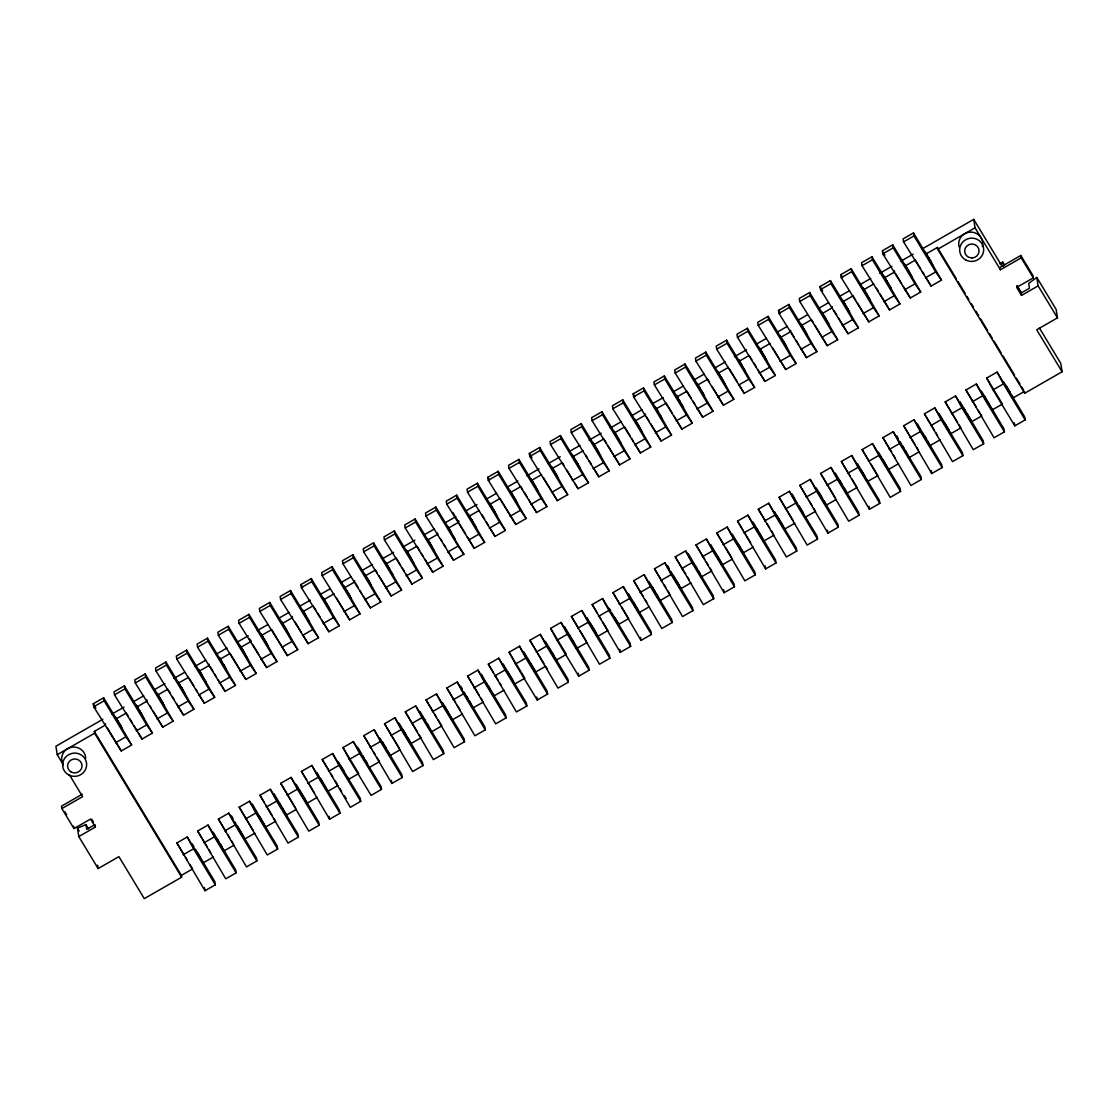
<?xml version="1.0" encoding="UTF-8"?>
<svg xmlns="http://www.w3.org/2000/svg" width="1118" height="1118" viewBox="0 0 1118 1118"><rect width="100%" height="100%" fill="white"/><g stroke="black" fill="none" stroke-linecap="round" stroke-linejoin="round"><path stroke-width="1.5" d="M458.771 520.876L458.548 522.316L448.164 528.283L463.886 554.276L453.503 560.244L425.972 516.055L425.497 513.036L435.88 507.083L455.222 539.072M121.275 726.532L115.643 717.197L131.644 744.993L121.261 750.961L93.73 706.772L93.255 703.767L103.639 697.8L122.183 728.461M143.747 717.882L124.405 685.879L114.022 691.846L114.497 694.851L142.028 739.04L152.411 733.073L136.396 705.276L138.017 707.946M164.514 705.961L145.172 673.958L134.789 679.926L135.264 682.93L162.781 727.119L173.164 721.152L157.163 693.356L162.809 702.691M185.281 694.04L165.939 662.038L155.556 668.005L156.031 671.01L183.548 715.199L193.931 709.231L177.93 681.435M206.047 682.12L186.706 650.117L176.323 656.084L176.798 659.089L204.314 703.278L214.698 697.325L198.697 669.514L201.925 674.853M226.004 668.857L207.473 638.196L197.089 644.164L197.565 647.168L225.081 691.357L235.465 685.404L219.463 657.594L221.881 661.59M247.581 658.278L228.226 626.276L217.842 632.243L218.331 635.248L245.848 679.437L256.232 673.483L240.23 645.673L244.255 652.339M268.334 646.358L248.993 614.355L238.609 620.322L239.084 623.341L266.615 667.516L276.998 661.563L260.997 633.752L266.629 643.088M289.101 634.437L269.759 602.434L259.376 608.402L259.851 611.42L287.382 655.595L297.765 649.642L281.75 621.832L283.371 624.501M309.071 621.189L290.526 590.528L280.143 596.481L280.618 599.5L308.149 643.675L318.518 637.721L302.517 609.911L305.745 615.249M323.284 597.99L339.285 625.801L328.902 631.754L301.385 587.579L300.91 584.56L311.293 578.607L323.382 598.591M351.401 598.675L332.06 566.686L321.677 572.64L322.152 575.658L349.668 619.833L360.052 613.88L344.051 586.07M371.358 585.427L352.827 554.766L342.443 560.719L342.919 563.738L370.435 607.913L380.819 601.959L364.817 574.149M392.935 574.834L373.58 542.845L363.21 548.798L363.685 551.817L391.202 595.992L401.586 590.038L385.584 562.228L389.609 568.894M413.702 562.913L394.347 530.924L383.963 536.878L384.452 539.896L411.969 584.071L422.352 578.118L406.351 550.308L411.983 559.643M434.455 550.992L415.113 519.004L404.73 524.957L405.205 527.976L432.736 572.164L443.119 566.197L427.118 538.401L431.953 546.395M468.735 515.16L456.647 495.162L446.264 501.116L446.739 504.134L474.256 548.323L484.639 542.356L468.638 514.559M496.755 515.23L477.414 483.242L467.031 489.195L467.506 492.213L495.022 536.402L505.406 530.435L489.404 502.639M512.589 494.715L510.171 490.718L526.173 518.514L515.789 524.482L488.273 480.293L487.797 477.274L498.181 471.321L517.522 503.31M538.289 491.389L518.948 459.4L508.564 465.368L509.039 468.372L536.556 512.561L546.94 506.594L530.938 478.797L535.774 486.791M557.337 476.212L551.705 466.877L567.706 494.673L557.323 500.64L529.806 456.451L529.317 453.447L539.701 447.479L558.245 478.141M579.823 467.562L560.467 435.559L550.084 441.526L550.573 444.531L578.09 488.72L588.473 482.752L572.472 454.956L574.079 457.625M600.576 455.641L581.234 423.638L570.851 429.605L571.326 432.61L598.857 476.799L609.24 470.832L593.225 443.035L598.871 452.371M621.342 443.72L602.001 411.717L591.618 417.685L592.093 420.689L619.624 464.878L630.007 458.911L613.992 431.115M642.109 431.8L622.768 399.797L612.385 405.764L612.86 408.769L640.376 452.958L650.76 447.004L634.758 419.194L640.404 428.529M657.943 411.27L655.525 407.273L671.527 435.084L661.143 441.037L633.626 396.848L633.151 393.843L643.535 387.876L662.066 418.537M683.545 407.357L664.302 375.955L653.918 381.923L654.393 384.927L681.91 429.116L692.294 423.163L676.292 395.353L680.317 402.019M704.312 395.437L685.054 364.035L674.685 370.002L675.16 373.021L702.677 417.196L713.06 411.242L697.059 383.432L702.705 392.767M717.91 372.112L705.821 352.114L695.438 358.081L695.927 361.1L723.444 405.275L733.827 399.322L717.826 371.511L719.433 374.181M745.133 370.869L726.588 340.207L716.205 346.161L716.68 349.179L744.211 393.354L754.594 387.401L738.593 359.591L741.807 364.929M759.443 348.271L747.355 328.287L736.972 334.24L737.447 337.259L764.978 381.434L775.361 375.48L759.346 347.67M787.463 348.355L768.122 316.366L757.738 322.319L758.214 325.338L785.744 369.513L796.114 363.56L780.112 335.749M800.879 323.829L816.881 351.639L806.497 357.592L778.98 313.417L778.505 310.399L788.889 304.445L807.42 335.107M828.899 323.913L809.656 292.525L799.272 298.478L799.747 301.497L827.264 345.672L837.648 339.718L821.646 311.908L826.481 319.916M848.059 309.323L842.413 299.987L858.414 327.798L848.031 333.751L820.514 289.576L820.039 286.557L830.422 280.604L849.666 311.992M867.205 294.747L863.18 288.081L879.181 315.877L868.798 321.844L841.281 277.655L840.792 274.637L851.175 268.683L863.278 288.682M891.2 288.151L871.942 256.763L861.559 262.716L862.048 265.735L889.565 309.924L899.948 303.956L883.947 276.16L887.161 281.484M904.797 264.84L892.709 244.842L882.326 250.795L882.801 253.814L910.331 298.003L920.715 292.036L904.7 264.239M932.817 264.91L913.476 232.921L903.092 238.875L903.568 241.893L931.098 286.082L941.482 280.115L925.466 252.319M93.73 706.772L104.114 700.818L103.639 697.8M114.497 694.851L124.881 688.898L124.405 685.879M135.264 682.93L145.647 676.977L145.172 673.958M156.031 671.01L166.414 665.056L165.939 662.038M176.798 659.089L187.181 653.136L186.706 650.117M197.565 647.168L207.948 641.215L207.473 638.196M218.331 635.248L228.715 629.294L228.226 626.276M239.084 623.341L249.468 617.374L248.993 614.355M259.851 611.42L270.235 605.453L269.759 602.434M280.618 599.5L291.001 593.532L290.526 590.528M301.385 587.579L311.768 581.612L311.293 578.607M322.152 575.658L332.535 569.691L332.06 566.686M342.919 563.738L353.302 557.77L352.827 554.766M363.685 551.817L374.069 545.85L373.58 542.845M384.452 539.896L394.822 533.929L394.347 530.924M405.205 527.976L415.589 522.008L415.113 519.004M425.972 516.055L436.355 510.087L435.88 507.083M446.739 504.134L457.122 498.181L456.647 495.162M467.506 492.213L477.889 486.26L477.414 483.242M488.273 480.293L498.656 474.339L498.181 471.321M509.039 468.372L519.423 462.419L518.948 459.4M529.806 456.451L540.19 450.498L539.701 447.479M550.573 444.531L560.943 438.577L560.467 435.559M571.326 432.61L581.709 426.657L581.234 423.638M592.093 420.689L602.476 414.736L602.001 411.717M612.86 408.769L623.243 402.815L622.768 399.797M633.626 396.848L644.01 390.895L643.535 387.876M654.393 384.927L664.777 378.974L664.302 375.955M675.16 373.021L685.544 367.053L685.054 364.035M695.927 361.1L706.31 355.133L705.821 352.114M716.68 349.179L727.063 343.212L726.588 340.207M737.447 337.259L747.83 331.291L747.355 328.287M758.214 325.338L768.597 319.371L768.122 316.366M778.98 313.417L789.364 307.45L788.889 304.445M799.747 301.497L810.131 295.529L809.656 292.525M820.514 289.576L830.898 283.609L830.422 280.604M841.281 277.655L851.664 271.688L851.175 268.683M862.048 265.735L872.417 259.767L871.942 256.763M882.801 253.814L893.184 247.861L892.709 244.842M903.568 241.893L913.951 235.94L913.476 232.921M102.856 719.279L55.9 746.223L57.242 754.664L63.363 764.796M111.94 714.053L124.056 707.107M133.14 701.88L143.747 695.801M154.34 689.708L164.947 683.629M174.031 678.416L184.638 672.323M195.245 666.244L205.838 660.151M216.445 654.072L227.038 647.979M237.645 641.9L248.252 635.807M257.336 630.594L267.943 624.515M278.536 618.422L289.143 612.343M299.736 606.249L310.343 600.17M320.95 594.077L330.034 588.865M340.641 582.771L351.234 576.692M361.841 570.599L372.434 564.52M383.041 558.427L393.648 552.348M402.732 547.135L414.848 540.176M423.932 534.963L434.539 528.87M445.132 522.791L455.739 516.698M466.346 510.619L476.939 504.525M486.037 499.313L496.63 493.22M507.237 487.141L517.83 481.061M526.927 475.835L539.044 468.889M548.127 463.663L560.244 456.717M569.328 451.49L579.935 445.411M589.018 440.199L601.135 433.239M610.218 428.026L620.825 421.933M631.432 415.854L642.025 409.761M652.632 403.682L663.226 397.589M673.833 391.51L682.916 386.283M693.523 380.204L704.13 374.111M714.723 368.032L725.33 361.939M734.414 356.726L746.531 349.78M755.614 344.554L766.221 338.474M776.828 332.381L787.421 326.302M798.028 320.209L807.112 314.997M819.228 308.037L828.312 302.824M838.919 296.745L849.526 290.652M860.119 284.573L870.726 278.48M879.81 273.267L891.926 266.308M901.01 261.095L913.126 254.135M922.224 248.923L973.708 219.366L1002.161 266.405M88.588 828.927L85.946 824.567L77.449 828.131L78.791 836.571L98.132 868.56L118.899 856.64L144.292 898.634L181.661 877.183L94.611 733.212L94.331 731.396L105.539 724.967L105.344 723.751M115.923 719L126.306 713.046L128.053 715.925M136.689 707.079L147.073 701.126L146.877 699.924M157.456 695.158L167.84 689.205M178.223 683.238L188.607 677.284M198.976 671.317L209.359 665.364L209.178 664.162M219.743 659.396L230.126 653.443L245.848 679.437M240.51 647.476L250.893 641.522L250.698 640.321M261.277 635.569L271.66 629.602L287.382 655.595M282.043 623.648L292.427 617.681L292.231 616.479M302.81 611.728L313.194 605.76M323.577 599.807L333.961 593.84M344.344 587.886L354.713 581.919L354.532 580.717M365.097 575.966L375.48 569.998L377.227 572.891M385.864 564.045L396.247 558.078L400.621 565.303M406.631 552.124L417.014 546.157L419.641 550.489M427.397 540.204L437.781 534.236L437.585 533.034M468.931 516.362L479.315 510.409M489.698 504.442L500.081 498.488L515.789 524.482M510.451 492.521L520.834 486.568L522.581 489.446M531.218 480.6L541.601 474.647M551.985 468.68L562.368 462.726L564.115 465.605M572.751 456.759L583.135 450.806M593.518 444.838L603.902 438.885M614.285 432.918L624.669 426.964L629.909 435.629M635.052 420.997L645.435 415.044L645.24 413.842M655.819 409.076L666.188 403.123L672.309 413.227M676.572 397.156L686.955 391.202L691.329 398.427M697.339 385.249L707.722 379.281L709.469 382.174M718.105 373.328L728.489 367.361M738.872 361.407L749.256 355.44M759.639 349.487L770.023 343.519M780.406 337.566L790.789 331.599L790.594 330.397M801.173 325.645L811.556 319.678L813.303 322.571M821.926 313.725L832.309 307.757L832.127 306.556M842.692 301.804L853.076 295.837L855.703 300.169M863.459 289.883L873.843 283.916M884.226 277.963L894.61 271.995L894.414 270.794M904.993 266.042L915.376 260.089L920.617 268.753M925.76 254.121L937.387 247.441L956.225 278.62M57.242 754.664L94.611 733.212M1039.433 328.049L1060.758 363.336L1062.1 371.777L1024.717 393.229L937.667 249.258L975.05 227.792L973.708 219.366M115.503 742.771L125.887 736.804L131.644 744.993M136.27 730.851L146.64 724.883L152.411 733.073M157.023 718.93L167.407 712.963L173.164 721.152M177.79 707.009L188.173 701.042L193.931 709.231M198.557 695.089L208.94 689.121L214.698 697.325M219.324 683.168L229.707 677.215L235.465 685.404M240.091 671.247L250.474 665.294L256.232 673.483M260.857 659.327L271.241 653.373L276.998 661.563M281.624 647.406L292.008 641.452L297.765 649.642M302.377 635.485L312.761 629.532L318.518 637.721M323.144 623.564L333.527 617.611L339.285 625.801M343.911 611.644L354.294 605.69L360.052 613.88M364.678 599.723L375.061 593.77L380.819 601.959M385.444 587.802L395.828 581.849L401.586 590.038M406.211 575.882L416.595 569.928L422.352 578.118M426.978 563.961L437.362 558.008L443.119 566.197M447.745 552.054L458.114 546.087L463.886 554.276M468.498 540.134L478.881 534.166L484.639 542.356M489.265 528.213L499.648 522.246L505.406 530.435M510.032 516.292L520.415 510.325L526.173 518.514M530.798 504.372L541.182 498.404L546.94 506.594M551.565 492.451L561.949 486.484L567.706 494.673M572.332 480.53L582.716 474.563L588.473 482.752M593.099 468.61L603.482 462.642L609.24 470.832M613.852 456.689L624.235 450.722L630.007 458.911M634.619 444.768L645.002 438.801L650.76 447.004M655.386 432.848L665.769 426.894L671.527 435.084M676.152 420.927L686.536 414.974L692.294 423.163M696.919 409.006L707.303 403.053L713.06 411.242M717.686 397.086L728.07 391.132L733.827 399.322M738.453 385.165L748.836 379.212L754.594 387.401M759.22 373.244L769.589 367.291L775.361 375.48M779.973 361.324L790.356 355.37L796.114 363.56M800.74 349.403L811.123 343.45L816.881 351.639M821.506 337.482L831.89 331.529L837.648 339.718M842.273 325.562L852.657 319.608L858.414 327.798M863.04 313.641L873.424 307.688L879.181 315.877M883.807 301.734L894.19 295.767L899.948 303.956M904.574 289.814L914.957 283.846L920.715 292.036M925.341 277.893L935.71 271.926L941.482 280.115M999.827 263.82L1002.79 262.115L1004.565 265.05M82.243 794.241L61.476 806.162L61.867 808.58L73.956 828.578L90.558 819.033L95.393 827.04L78.791 836.571M1020.818 255.463L1000.051 267.384L1000.442 269.787L1021.209 257.867L1020.818 255.463L1032.906 275.461L1033.298 277.865L1016.681 287.41L1021.517 295.404L1038.133 285.873L1036.791 277.432L1028.686 283.399L1029.44 288.22L1021.139 292.986L1021.517 295.404M61.867 808.58L82.62 796.659L69.498 774.942M1036.791 277.432L1056.133 309.42L1057.474 317.861L1036.707 329.782L1062.1 371.777M195.426 849.177L214.88 881.767L215.355 884.785L204.971 890.739L176.868 842.944L187.251 836.977L202.973 862.984L213.356 857.017M213.105 832.113L235.632 869.846L236.122 872.865L225.738 878.818L197.634 831.023L208.018 825.056L223.74 851.064L234.123 845.096M237.058 825.936L256.399 857.925L256.874 860.944L246.491 866.897L218.401 819.103L228.785 813.135L244.507 839.143L254.89 833.176M265.078 826.006L277.166 846.005L277.641 849.023L267.258 854.977L239.168 807.182L249.552 801.229L265.273 827.222L275.657 821.255L273.91 818.376M279.388 803.423L297.933 834.084L298.408 837.102L288.025 843.056L259.935 795.261L270.318 789.308L286.026 815.301L296.41 809.334M296.172 784.431L318.7 822.163L319.175 825.182L308.792 831.149L280.702 783.341L291.085 777.387L306.793 803.381L317.177 797.413M320.027 777.653L339.467 810.243L339.942 813.261L329.558 819.228L301.469 771.42L311.852 765.467L327.56 791.46L337.943 785.493M340.878 766.333L360.234 798.322L360.709 801.34L350.325 807.308L322.222 759.499L332.605 753.546L348.327 779.539L358.71 773.572L342.988 747.579L353.372 741.625L369.094 767.619L379.477 761.651L376.85 757.319M386.353 748.557L382.314 741.891L401.753 774.495L402.228 777.499L391.859 783.466L363.755 735.658L374.139 729.705L389.861 755.698L400.244 749.731M399.196 723.388L422.52 762.574L422.995 765.578L412.612 771.546L384.522 723.737L394.906 717.784L410.627 743.777L421.011 737.824L419.264 734.931M424.756 719.992L443.287 750.653L443.762 753.658L433.379 759.625L405.289 711.817L415.672 705.863L431.394 731.857L441.778 725.903L438.284 720.118M442.323 702.425L464.054 738.732L464.529 741.737L454.146 747.704L426.056 699.896L436.439 693.943L452.147 719.936L462.531 713.983M466.276 696.151L484.821 726.812L485.296 729.816L474.912 735.784L446.823 687.975L457.206 682.022L472.914 708.015L483.297 702.062M486.148 682.287L505.588 714.891L506.063 717.896L495.679 723.863L467.59 676.069L477.959 670.101L493.681 696.095L504.064 690.141M514.252 682.972L526.354 702.97L526.83 705.989L516.446 711.942L488.342 664.148L498.726 658.181L514.448 684.174L524.831 678.221L509.109 652.227L519.493 646.26L535.215 672.253L545.598 666.3L547.429 669.193M545.346 641.383L567.874 679.129L568.349 682.148L557.966 688.101L529.876 640.307L540.26 634.339L555.981 660.333L566.365 654.379L550.643 628.386L561.026 622.419L576.748 648.412L587.132 642.459M586.88 617.541L609.408 655.288L609.883 658.306L599.5 664.26L571.41 616.465L581.793 610.498L597.515 636.491L607.885 630.538L602.658 621.874M611.63 612.706L630.175 643.367L630.65 646.386L620.266 652.339L592.177 604.545L602.56 598.577L618.268 624.571L628.651 618.617L621.664 607.06M628.414 593.7L650.942 631.446L651.417 634.465L641.033 640.418L612.943 592.624L623.327 586.657L639.035 612.664L649.418 606.697M649.181 581.793L671.708 619.526L672.184 622.544L661.8 628.498L633.696 580.703L644.08 574.736L659.802 600.743L670.185 594.776M674.643 577.685L673.022 575.015L692.461 607.605L692.95 610.624L682.567 616.577L654.463 568.783L664.847 562.815L680.569 588.823L690.952 582.855M701.14 575.686L713.228 595.684L713.703 598.703L703.334 604.656L675.23 556.862L685.614 550.908L701.335 576.902L711.719 570.935L709.972 568.056M715.464 553.103L733.995 583.764L734.47 586.782L724.087 592.736L695.997 544.941L706.38 538.988L722.102 564.981L732.486 559.014M732.234 534.111L754.762 571.843L755.237 574.862L744.854 580.829L716.764 533.02L727.147 527.067L742.869 553.061L753.252 547.093M753.001 522.19L775.529 559.922L776.004 562.941L765.62 568.908L737.531 521.1L747.914 515.146L763.622 541.14L774.005 535.173M776.954 516.013L796.295 548.002L796.771 551.02L786.387 556.988L758.297 509.179L768.681 503.226L784.389 529.219L794.772 523.252M805.156 517.299L804.974 516.097L817.062 536.095L817.538 539.1L807.154 545.067L779.064 497.258L789.434 491.305L805.156 517.299L815.539 511.331L813.792 508.452M816.098 487.867L837.829 524.174L838.304 527.179L827.921 533.146L799.817 485.338L810.201 479.384L825.923 505.378L836.306 499.411M835.272 473.068L858.582 512.254L859.071 515.258L848.688 521.226L820.584 473.417L830.967 467.464L846.689 493.457L857.073 487.504L851.832 478.825M860.818 469.672L879.349 500.333L879.824 503.338L869.441 509.305L841.351 461.496L851.734 455.543L867.456 481.537L877.84 475.583L870.852 464.026M878.385 452.105L900.116 488.412L900.591 491.417L890.207 497.384L862.118 449.576L872.501 443.622L888.223 469.616L898.606 463.663M902.338 445.83L920.883 476.492L921.358 479.496L910.974 485.464L882.885 437.655L893.268 431.702L908.99 457.695L919.359 451.742M922.21 431.967L941.649 464.571L942.125 467.576L931.741 473.543L903.651 425.748L914.035 419.781L929.743 445.775L940.126 439.821M950.328 432.652L962.416 452.65L962.891 455.669L952.508 461.622L924.418 413.828L934.802 407.86L950.51 433.854L960.893 427.901L959.146 425.008M959.859 401.544L983.183 440.73L983.658 443.748L973.275 449.702L945.185 401.907L955.555 395.94L971.276 421.933L981.66 415.98L981.464 414.778M981.422 391.062L1003.936 428.809L1004.425 431.827L994.042 437.781L965.938 389.986L976.321 384.019L992.043 410.013L1002.427 404.059L986.705 378.066L997.088 372.098L1012.81 398.092L1024.437 391.426L1024.717 393.229M183.198 854.753L193.582 848.786L187.251 836.977M203.965 842.832L214.349 836.865L208.018 825.056M224.732 830.912L235.115 824.944L228.785 813.135M245.499 818.991L255.882 813.024L249.552 801.229M266.266 807.07L276.649 801.103L270.318 789.308M287.033 795.15L297.416 789.182L291.085 777.387M307.799 783.229L318.183 777.262L311.852 765.467M328.566 771.308L338.936 765.355L332.605 753.546M369.094 767.619L368.898 766.417L380.986 786.415L381.476 789.42L371.092 795.387L349.319 759.388L359.703 753.434L353.372 741.625M370.086 747.467L380.469 741.514L374.139 729.705M390.853 735.546L401.236 729.593L394.906 717.784M411.62 723.625L422.003 717.672L415.672 705.863M432.386 711.705L442.77 705.751L436.439 693.943M453.153 699.784L463.537 693.831L457.206 682.022M473.92 687.863L484.304 681.91L477.959 670.101M494.673 675.943L505.056 669.989L498.726 658.181M523.797 651.864L547.107 691.05L547.596 694.068L537.213 700.022L515.44 664.022L525.823 658.069L519.493 646.26M536.207 652.115L546.59 646.148L540.26 634.339M564.52 626.597L588.641 667.208L589.116 670.227L578.733 676.18L556.974 640.195L567.357 634.227L561.026 622.419M577.74 628.274L588.124 622.307L581.793 610.498M598.507 616.353L608.891 610.386L602.56 598.577M619.274 604.433L629.658 598.465L623.327 586.657M640.041 592.512L650.41 586.545L644.08 574.736M660.794 580.591L671.177 574.624L664.847 562.815M681.561 568.671L691.944 562.703L685.614 550.908M702.328 556.75L712.711 550.783L706.38 538.988M723.094 544.829L733.478 538.862L727.147 527.067M743.861 532.909L754.245 526.955L747.914 515.146M764.628 520.988L775.012 515.035L768.681 503.226M785.395 509.067L795.778 503.114L789.434 491.305M806.148 497.147L816.531 491.193L810.201 479.384M826.915 485.226L837.298 479.273L830.967 467.464M847.682 473.305L858.065 467.352L851.734 455.543M868.448 461.385L878.832 455.431L872.501 443.622M889.215 449.464L899.599 443.511L893.268 431.702M909.982 437.543L920.366 431.59L914.035 419.781M930.749 425.623L941.132 419.669L934.802 407.86M951.516 413.702L961.899 407.749L955.555 395.94M972.269 401.795L982.652 395.828L976.321 384.019M1003.768 382.021L1024.703 416.888L1025.178 419.907L1014.809 425.86L993.036 389.875L1003.419 383.907L997.088 372.098M181.661 877.183L181.382 875.38L192.589 868.938L189.976 864.605M529.317 453.447L532 457.681M300.91 584.56L302.698 587.383M339.774 788.386L341.605 791.278M344.358 795.611L346.189 798.504M1021.209 257.867L1033.298 277.865M1038.133 285.873L1057.474 317.861M1016.975 285.579L1021.419 292.916M1017.1 286.334L1021.139 292.986M975.05 227.792L1000.442 269.787M958.028 281.582L965.211 293.461M967 296.424L968.803 299.4M971.486 303.844L973.289 306.821M975.972 311.265L978.669 315.723M980.458 318.686L987.641 330.565M989.43 333.541L992.127 337.985M993.93 340.962L1001.099 352.827M1002.902 355.803L1014.571 375.089M1016.36 378.066L1019.951 384.005M1021.74 386.968L1023.543 389.944M927.884 256.315L931.112 261.64M1006.074 385.626L1010.099 392.292M913.951 235.94L935.71 271.926M1003.419 383.907L1025.178 419.907M922.364 271.632L924.111 274.525M926.724 278.857L931.098 286.082M905.51 265.567L909.549 272.233M984.497 396.205L992.043 410.013M905.608 266.168L912.05 276.831M893.184 247.861L914.957 283.846M982.652 395.828L1004.425 431.827M883.192 252.235L884.925 255.086M895.49 273.449L901.597 283.553M903.344 286.446L910.331 298.003M965.938 389.986L976.419 407.315M978.166 410.194L979.913 413.087M963.744 408.126L965.351 410.795M966.958 413.464L970.997 420.13M872.417 259.767L894.19 295.767M961.899 407.749L983.658 443.748M876.47 288.248L878.217 291.141M879.964 294.034L889.565 309.924M945.185 401.907L957.399 422.115M944.584 422.716L949.42 430.709M864.074 290.009L870.433 300.071M949.517 431.324L939.092 413.464M851.664 271.688L873.424 307.688M941.132 419.669L962.891 455.669M840.792 274.637L842.525 277.502M857.45 303.062L868.798 321.844M924.418 413.828L934.019 429.703M935.766 432.596L937.513 435.489M924.628 435.964L926.235 438.633M927.856 441.303L929.743 445.775M830.898 283.609L852.657 319.608M920.366 431.59L942.125 467.576M820.039 286.557L822.624 290.848M834.056 310.65L836.683 314.983M838.43 317.875L848.031 333.751M903.651 425.748L914.999 444.517M916.746 447.41L918.493 450.288M902.254 445.23L903.861 447.885M905.468 450.554L908.99 457.695M810.131 295.529L831.89 331.529M899.599 443.511L921.358 479.496M815.036 325.464L827.264 345.672M882.885 437.655L891.619 452.105M893.366 454.998L895.113 457.877M801.69 325.17L805.715 331.836M883.094 459.805L888.223 469.616M789.364 307.45L811.123 343.45M878.832 455.431L900.591 491.417M778.505 310.399L780.224 313.264M791.656 333.052L794.283 337.384M796.03 340.263L798.643 344.596M800.39 347.488L806.497 357.592M862.118 449.576L869.105 461.133M782.53 339.76L785.758 345.085M860.72 469.071L864.745 475.737M768.597 319.371L790.356 355.37M858.065 467.352L879.824 503.338M772.636 347.852L779.623 359.409M781.37 362.302L785.744 369.513M841.351 461.496L850.085 475.947M760.156 349.012L764.991 357.005M839.143 479.65L842.371 484.988M843.978 487.644L845.599 490.313M760.254 349.613L766.696 360.276M747.83 331.291L769.589 367.291M837.298 479.273L859.071 515.258M750.122 356.894L751.869 359.772M753.616 362.665L756.243 366.997M757.99 369.89L764.978 381.434M820.584 473.417L826.705 483.535M828.452 486.414L835.439 497.971M818.376 491.571L822.415 498.237M824.022 500.906L825.643 503.575M727.063 343.212L748.836 379.212M816.531 491.193L838.304 527.179M729.369 368.8L737.223 381.811M738.97 384.69L744.211 393.354M799.817 485.338L807.685 498.335M809.432 501.227L812.045 505.56M721.04 376.85L722.661 379.519M799.23 506.161L803.255 512.827M718.72 373.454L725.177 384.117M798.518 505.434L804.163 514.755M706.31 355.133L728.07 391.132M795.778 503.114L817.538 539.1M712.096 386.507L723.444 405.275M779.064 497.258L793.025 520.373M776.856 515.412L783.299 526.075M685.544 367.053L707.303 403.053M775.012 515.035L796.771 551.02M693.076 401.306L694.823 404.199M696.57 407.092L702.677 417.196M758.297 509.179L765.285 520.736M767.032 523.629L769.645 527.962M771.392 530.84L773.139 533.733M756.9 528.66L758.507 531.329M760.114 533.999L763.622 541.14M664.777 378.974L686.536 414.974M754.245 526.955L776.004 562.941M674.056 416.12L675.803 419.012M677.55 421.891L681.91 429.116M737.531 521.1L742.771 529.764M744.518 532.657L750.625 542.761M659.55 413.939L661.171 416.609M737.74 543.25L741.765 549.916M644.01 390.895L665.769 426.894M733.478 538.862L755.237 574.862M633.151 393.843L634.87 396.694M646.302 416.483L648.929 420.815M650.676 423.708L661.143 441.037M716.764 533.02L722.871 543.124M725.498 547.471L731.605 557.575M721.809 563.165L710.671 544.592M623.243 402.815L645.002 438.801M712.711 550.783L734.47 586.782M631.656 438.522L633.403 441.4M635.15 444.293L640.376 452.958M695.997 544.941L704.731 559.377M706.478 562.27L708.225 565.163M614.802 432.442L618.827 439.108M695.41 565.764L697.017 568.419M698.624 571.088L700.245 573.758M700.343 574.359L688.325 553.634M602.476 414.736L624.235 450.722M691.944 562.703L713.703 598.703M604.768 440.324L606.515 443.217M608.262 446.11L619.624 464.878M675.23 556.862L685.711 574.191M687.458 577.084L689.205 579.962M676.25 580.34L679.478 585.678M581.709 426.657L603.482 462.642M671.177 574.624L692.95 610.624M585.748 455.138L587.495 458.017M589.242 460.909L590.989 463.802M593.616 468.135L598.857 476.799M654.463 568.783L662.331 581.779M664.078 584.672L665.825 587.551M667.572 590.444L669.319 593.337M575.686 460.281L578.104 464.291M652.269 586.936L654.687 590.933M656.294 593.602L657.901 596.257M560.943 438.577L582.716 474.563M650.41 586.545L672.184 622.544M566.742 469.937L572.849 480.055M574.596 482.948L578.09 488.72M633.696 580.703L643.311 596.593M645.058 599.472L646.805 602.364M633.92 602.854L635.527 605.523M637.134 608.178L639.035 612.664M540.19 450.498L561.949 486.484M629.658 598.465L651.417 634.465M543.348 477.526L557.323 500.64M612.943 592.624L619.917 604.181M614.76 617.443L617.988 622.768M519.423 462.419L541.182 498.404M608.891 610.386L630.65 646.386M524.328 492.339L526.955 496.671M528.702 499.564L530.449 502.443M532.196 505.336L536.556 512.561M592.177 604.545L597.417 613.209M599.164 616.102L600.911 618.981M514.196 497.384L515.817 500.039M589.969 622.698L596.411 633.361M498.656 474.339L520.415 510.325M588.124 622.307L609.883 658.306M487.797 477.274L489.516 480.139M571.41 616.465L578.397 628.023M580.144 630.901L586.251 641.019M491.822 506.636L495.05 511.96M574.037 642.612L569.3 635.22M477.889 486.26L499.648 522.246M567.357 634.227L589.116 670.227M481.928 514.741L484.555 519.073M486.302 521.952L488.049 524.845M489.782 527.738L495.022 536.402M471.866 519.884L473.473 522.553M554.081 655.861L548.533 647.14M469.546 516.488L475.989 527.151M457.122 498.181L478.881 534.166M546.59 646.148L568.349 682.148M459.414 523.769L465.535 533.873M467.282 536.766L474.256 548.323M529.876 640.307L535.997 650.41M537.73 653.303L543.851 663.407M451.099 531.805L447.871 526.48L448.164 528.283M529.289 661.115L527.766 659.061M530.896 663.785L534.921 670.451M436.355 510.087L458.114 546.087M525.823 658.069L547.596 694.068M440.394 538.569L442.141 541.461M443.888 544.354L445.635 547.247M448.262 551.579L453.503 560.244M507.712 671.708L513.358 681.03M513.455 681.645L503.03 663.785M415.589 522.008L437.362 558.008M505.056 669.989L526.83 705.989M421.374 553.382L423.121 556.275M424.868 559.154L432.736 572.164M488.342 664.148L493.583 672.812M495.33 675.691L497.957 680.024M499.704 682.916L501.451 685.809M488.566 686.284L490.173 688.954M394.822 533.929L416.595 569.928M484.304 681.91L506.063 717.896M402.368 568.196L404.115 571.074M405.862 573.967L411.969 584.071M467.59 676.069L478.937 694.837M480.684 697.73L482.431 700.609M466.178 695.55L467.799 698.205M469.406 700.874L472.914 708.015M374.069 545.85L395.828 581.849M463.537 693.831L485.296 729.816M378.974 575.784L391.202 595.992M446.823 687.975L455.557 702.425M457.29 705.318L459.917 709.65M365.628 575.49L369.653 582.157M444.615 706.129L452.147 719.936M353.302 557.77L375.061 593.77M442.77 705.751L464.529 741.737M355.594 583.372L358.207 587.705M359.954 590.584L361.701 593.476M363.448 596.369L370.435 607.913M426.056 699.896L433.043 711.453M434.79 714.346L436.537 717.239M346.468 590.08L349.696 595.405M425.455 720.719L419.963 711.467M427.076 723.388L428.683 726.057M332.535 569.691L354.294 605.69M422.003 717.672L443.762 753.658M336.574 598.172L349.668 619.833M405.289 711.817L417.517 732.038M324.094 599.332L328.93 607.326M403.081 729.97L406.309 735.309M407.916 737.964L409.537 740.633M324.192 599.933L330.635 610.596M311.768 581.612L333.527 617.611M401.236 729.593L422.995 765.578M314.06 607.214L315.807 610.093M317.554 612.985L320.181 617.318M321.928 620.211L328.902 631.754M384.522 723.737L390.629 733.855M392.376 736.734L399.364 748.291M387.96 751.226L389.861 755.698M291.001 593.532L312.761 629.532M380.469 741.514L402.228 777.499M295.04 622.013L301.161 632.131M302.908 635.01L308.149 643.675M363.755 735.658L371.623 748.655M373.37 751.548L375.103 754.44M284.978 627.17L286.599 629.839M362.358 755.139L363.965 757.808M365.586 760.478L367.193 763.147M362.456 755.754L368.101 765.075M270.235 605.453L292.008 641.452M359.703 753.434L381.476 789.42M340.794 765.732L344.009 771.071M249.468 617.374L271.241 653.373M338.936 765.355L360.709 801.34M252.64 644.415L258.747 654.519M260.494 657.412L266.615 667.516M322.222 759.499L329.209 771.057M330.956 773.949L332.703 776.828M335.33 781.161L337.077 784.053M320.824 778.98L327.56 791.46M228.715 629.294L250.474 665.294M318.183 777.262L339.942 813.261M301.469 771.42L306.709 780.085M308.442 782.977L314.563 793.081M223.488 664.26L225.109 666.929M299.261 789.574L305.703 800.236M207.948 641.215L229.707 677.215M297.416 789.182L319.175 825.182M210.24 666.803L212.853 671.135M214.6 674.028L216.347 676.921M218.094 679.8L225.081 691.357M280.702 783.341L295.543 807.895M285.747 813.485L273.812 793.473M187.181 653.136L208.94 689.121M276.649 801.103L298.408 837.102M189.473 678.724L193.833 685.949M195.58 688.842L197.327 691.721M199.074 694.613L204.314 703.278M259.935 795.261L264.295 802.486M266.042 805.365L272.163 815.483M181.158 686.773L182.765 689.429M259.334 816.084L264.169 824.078M264.267 824.679L252.249 803.954M166.414 665.056L188.173 701.042M255.882 813.024L277.641 849.023M168.706 690.644L170.453 693.537M172.2 696.43L173.947 699.309M176.56 703.641L183.548 715.199M239.168 807.182L253.143 830.283M236.96 825.336L243.417 835.998M145.647 676.977L167.407 712.963M235.115 824.944L256.874 860.944M149.686 705.458L151.433 708.337M153.18 711.23L162.781 727.119M218.401 819.103L226.255 832.099M228.002 834.992L229.749 837.871M231.496 840.764L233.243 843.657M139.624 710.601L142.042 714.612M217.004 838.584L218.611 841.253M220.232 843.922L221.839 846.578M124.881 688.898L146.64 724.883M214.349 836.865L236.122 872.865M129.8 718.818L132.413 723.15M134.16 726.043L136.787 730.375M138.534 733.268L142.028 739.04M197.634 831.023L207.249 846.913M208.996 849.792L210.743 852.685M197.844 853.174L202.973 862.984M104.114 700.818L125.887 736.804M193.582 848.786L215.355 884.785M93.255 703.767L95.855 708.043M107.286 727.846L121.261 750.961M176.868 842.944L183.855 854.501M185.602 857.38L187.349 860.273M94.331 731.396L181.382 875.38M91.788 819.298L93.409 821.954M77.449 828.131L79.21 831.037M64.928 811.878L66.661 814.729M452.818 512.421L458.548 522.316L458.352 521.114M249.258 638.699L250.893 641.522M917.529 423.96L921.511 431.143M896.762 435.866L898.355 438.745M899.948 441.624L901.443 443.888M857.618 464.026L859.91 467.729M792.145 494.03L797.707 504.092M774.564 511.709L776.158 514.573M667.558 565.554L669.151 568.433M670.73 571.298L672.323 574.177M609.24 608.499L610.735 610.777M481.467 674.28L485.45 681.463M460.7 686.186L462.293 689.065M463.886 691.944L465.381 694.208M380.022 738.187L381.615 741.052M357.676 747.229L361.547 753.811M338.502 762.029L340.082 764.894M316.939 772.51L319.329 776.814M231.496 815.874L233.075 818.753M234.668 821.618L236.261 824.497M192.352 844.02L193.931 846.899M986.705 378.066L993.036 389.875M550.643 628.386L556.974 640.195M509.109 652.227L515.44 664.022M342.988 747.579L349.319 759.388M1002.79 262.115L1003.475 266.461M1012.517 396.289L1012.81 398.092M1014.319 422.842L1014.809 425.86M971.081 420.731L971.276 421.933M937.387 247.441L937.667 249.258M950.23 432.051L950.51 433.854M931.266 470.524L931.741 473.543M867.261 480.335L867.456 481.537M868.965 506.286L869.441 509.305M846.396 491.654L846.689 493.457M827.446 530.128L827.921 533.146M784.109 527.403L784.389 529.219M765.145 565.89L765.62 568.908M742.576 551.244L742.869 553.061M721.907 563.765L722.102 564.981M723.612 589.731L724.087 592.736M701.042 575.085L701.335 576.902M680.373 587.607L680.569 588.823M659.522 598.927L659.802 600.743M640.558 637.414L641.033 640.418M618.086 623.369L618.268 624.571M619.791 649.334L620.266 652.339M597.222 634.689L597.515 636.491M576.455 646.609L576.748 648.412M578.258 673.162L578.733 676.18M555.688 658.53L555.981 660.333M535.019 671.052L535.215 672.253M536.724 697.003L537.213 700.022M514.168 682.371L514.448 684.174M493.401 694.292L493.681 696.095M431.199 730.655L431.394 731.857M410.334 741.975L410.627 743.777M391.37 780.448L391.859 783.466M348.047 777.723L348.327 779.539M329.083 816.21L329.558 819.228M306.514 801.564L306.793 803.381M285.845 814.086L286.026 815.301M264.98 825.405L265.273 827.222M244.213 837.326L244.507 839.143M223.446 849.247L223.74 851.064M204.496 887.734L204.971 890.739M95.393 827.04L95.016 824.623L86.715 829.388L85.946 824.567M97.601 865.192L98.132 868.56M73.564 826.16L73.956 828.578M959.118 246.924A12.018 11.627 -9 0 1 970.662 232.125A12.018 11.627 -9 0 1 982.331 246.617M63.279 764.656A12.018 11.627 -9 0 1 70.518 747.495A12.018 11.627 -9 0 1 85.681 758.535M971.877 257.978L968.272 257.084A7.211 6.974 -9 0 1 967.21 245.708A7.211 6.974 -9 0 1 978.627 248.503A7.211 6.974 -9 0 1 971.877 257.978M965.7 259.949A12.018 11.627 -9 0 0 983.686 249.621A12.018 11.627 -9 0 0 965.617 239.783A12.018 11.627 -9 0 0 965.7 259.949M71.231 772.035A7.211 6.974 -9 0 0 82.019 765.83A7.211 6.974 -9 0 0 71.189 759.933A7.211 6.974 -9 0 0 71.231 772.035M68.645 774.886A12.018 11.627 -9 0 0 86.631 764.572A12.018 11.627 -9 0 0 68.575 754.734A12.018 11.627 -9 0 0 68.645 774.886"/></g></svg>
